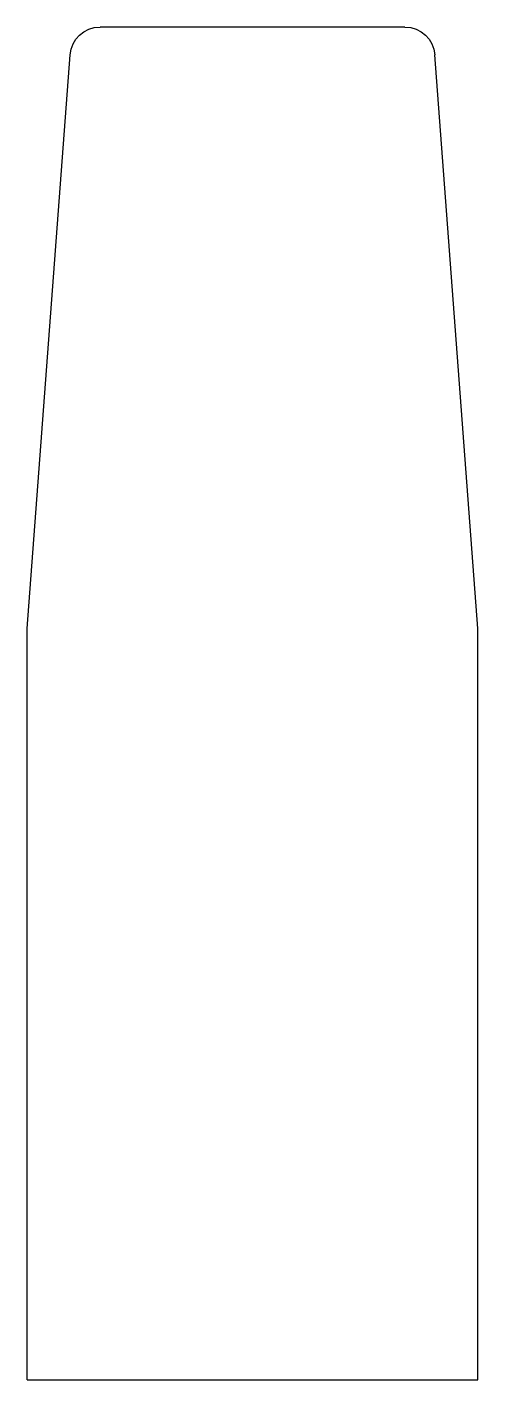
# Model space of a CAD drawing. Header units: metres. Extents: x -0.075 to 0.075, y 0 to 0.45.
import ezdxf

# ---------------------------------------------------------------- set-up
doc = ezdxf.new("R2010")
doc.units = ezdxf.units.M

msp = doc.modelspace()

# ---------------------------------------------------------------- linework, layer by layer
for p, q in [((0, 0.4499999999999999), (-0.05072191443993427, 0.4499999999999998)), ((0.05072191443993415, 0.4499999999999998), (0, 0.4499999999999998)), ((-0.075, 0.25), (-0.06069390753881885, 0.4407478994824162)), ((0.075, 0.25), (0.06069390753881874, 0.4407478994824162)), ((-0.075, 0), (-0.075, 0.25)), ((0.075, 0), (0.075, 0.25)), ((-0.075, 0), (0.075, 0))]:
    msp.add_line(p, q)
at = {"extrusion": (0, 0, -1)}
for centre, start, end in [((0.05072191443993415, 0.4399999999999999), 4.289153328818776, 89.99999999999987), ((-0.05072191443993427, 0.4399999999999998), 90.00000000000001, 175.7108466711809)]:
    msp.add_arc(centre, 0.01, start, end, dxfattribs=at)

doc.saveas('drawing.dxf')
